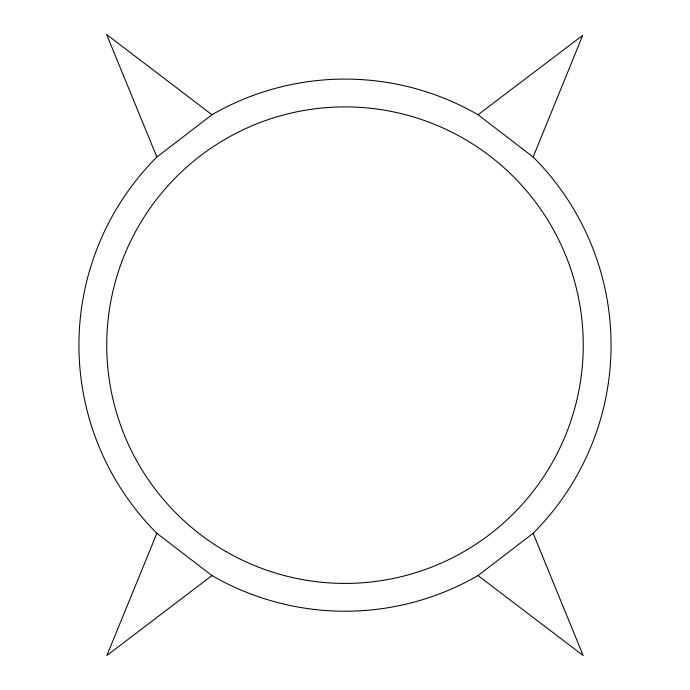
<?xml version="1.0" encoding="UTF-8"?>
<svg xmlns="http://www.w3.org/2000/svg" width="690" height="690" viewBox="0 0 690 690"><rect width="100%" height="100%" fill="white"/><g stroke="black" fill="none" stroke-linecap="round" stroke-linejoin="round"><path stroke-width="1.03" d="M533.137 157.018L582.696 35.388L478.032 114.738A266.064 266.064 0 0 0 211.968 114.738L106.622 34.5L156.863 157.018A266.064 266.064 0 0 0 156.863 533.292L106.89 655.466L211.968 575.572A266.064 266.064 0 0 0 478.032 575.572L583.136 655.5L533.137 533.292A266.064 266.064 0 0 0 533.137 157.018L478.032 114.738M156.863 157.018L211.968 114.738M478.032 575.572L533.137 533.292M156.863 533.292L211.968 575.572M225.871 551.491A238.257 238.257 0 0 0 583.257 345.155A238.257 238.257 0 0 0 225.871 138.819A238.257 238.257 0 0 0 225.871 551.491"/></g></svg>
